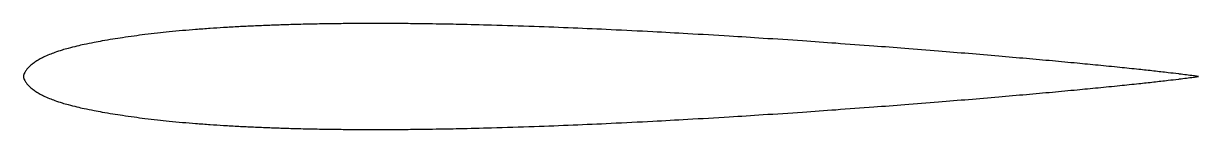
# Model space of a CAD drawing. Extents: x 0 to 1, y -0.05 to 0.05.
import ezdxf

# ---------------------------------------------------------------- set-up
doc = ezdxf.new("R2010")
doc.units = 0
doc.header["$MEASUREMENT"] = 0
doc.layers.get('0').update_dxf_attribs({"linetype": 'CONTINUOUS'})

msp = doc.modelspace()

# ---------------------------------------------------------------- linework, layer by layer
msp.add_lwpolyline([(1, 0, 0.000433), (0.996599, 0.000456, 0.001674), (0.99572, 0.00057, 0.000047), (0.983785, 0.002077, 0.000684), (0.98296, 0.00218, 0.001686), (0.974173, 0.003234, 0.001212), (0.96194, 0.00463, 0.001366), (0.949196, 0.006018, 0.001076), (0.93301, 0.0077, 0.000867), (0.914519, 0.009549, 0.000899), (0.89668, 0.01127, 0.000757), (0.875605, 0.013232, 0.000723), (0.85355, 0.01522, 0.000655), (0.829937, 0.017283, 0.000605), (0.80438, 0.01945, 0.000711), (0.778686, 0.021561, 0.000637), (0.75, 0.02384, 0.000827), (0.723642, 0.025856, 0.000675), (0.69134, 0.02823, 0.00091), (0.663035, 0.03022, 0.000766), (0.62941, 0.03247, 0.001104), (0.600629, 0.034288, 0.000899), (0.56526, 0.03638, 0.001307), (0.53558, 0.038004, 0.001091), (0.5, 0.03978, 0.001585), (0.467699, 0.041219, 0.001554), (0.43474, 0.04248, 0.001654), (0.398309, 0.04364, 0.002174), (0.37059, 0.04431, 0.000724), (0.351086, 0.044668, 0.001197), (0.33928, 0.04484, 0.000994), (0.323325, 0.045002, 0.001081), (0.30866, 0.04509, 0.00138), (0.29399, 0.045106, 0.001338), (0.27886, 0.04504, 0.001534), (0.265267, 0.044903, 0.001366), (0.25, 0.04466, 0.001548), (0.236153, 0.044359, 0.001537), (0.22221, 0.04397, 0.001842), (0.209577, 0.043532, 0.001667), (0.19562, 0.04295, 0.001982), (0.183246, 0.042344, 0.001898), (0.17033, 0.04161, 0.002323), (0.158928, 0.040866, 0.002122), (0.14645, 0.03994, 0.002605), (0.135456, 0.03902, 0.002515), (0.12408, 0.03795, 0.003008), (0.113917, 0.036881, 0.002881), (0.10332, 0.03564, 0.003197), (0.094055, 0.034441, 0.003022), (0.08427, 0.03305, 0.003638), (0.076028, 0.031766, 0.00331), (0.06699, 0.03023, 0.004724), (0.060031, 0.028932, 0.003868), (0.05156, 0.0272, 0.006718), (0.045505, 0.025828, 0.005432), (0.03806, 0.02395, 0.010375), (0.032898, 0.022473, 0.008314), (0.02653, 0.02039, 0.014974), (0.022024, 0.01868, 0.013225), (0.01704, 0.01646, 0.020286), (0.01341, 0.014542, 0.018523), (0.00961, 0.01214, 0.024288), (0.007018, 0.010172, 0.021311), (0.00428, 0.00767, 0.033216), (0.002573, 0.005728, 0.031857), (0.00107, 0.00349, 0.057566), (0.000238, 0.001589, 0.07451), (0, 0, 0.07451), (0.000238, -0.001589, 0.057566), (0.00107, -0.00349, 0.031857), (0.002573, -0.005728, 0.033216), (0.00428, -0.00767, 0.021311), (0.007018, -0.010172, 0.024288), (0.00961, -0.01214, 0.018523), (0.01341, -0.014542, 0.020286), (0.01704, -0.01646, 0.013225), (0.022024, -0.01868, 0.014974), (0.02653, -0.02039, 0.008314), (0.032898, -0.022473, 0.010375), (0.03806, -0.02395, 0.005432), (0.045505, -0.025828, 0.006718), (0.05156, -0.0272, 0.003868), (0.060031, -0.028932, 0.004724), (0.06699, -0.03023, 0.00331), (0.076028, -0.031766, 0.003638), (0.08427, -0.03305, 0.003022), (0.094055, -0.034441, 0.003197), (0.10332, -0.03564, 0.002881), (0.113917, -0.036881, 0.003008), (0.12408, -0.03795, 0.002515), (0.135456, -0.03902, 0.002605), (0.14645, -0.03994, 0.002122), (0.158928, -0.040866, 0.002323), (0.17033, -0.04161, 0.001898), (0.183246, -0.042344, 0.001982), (0.19562, -0.04295, 0.001667), (0.209577, -0.043532, 0.001842), (0.22221, -0.04397, 0.001537), (0.236153, -0.044359, 0.001548), (0.25, -0.04466, 0.001366), (0.265267, -0.044903, 0.001534), (0.27886, -0.04504, 0.001338), (0.29399, -0.045106, 0.00138), (0.30866, -0.04509, 0.001081), (0.323325, -0.045002, 0.000994), (0.33928, -0.04484, 0.001197), (0.351086, -0.044668, 0.000724), (0.37059, -0.04431, 0.002174), (0.398309, -0.04364, 0.001654), (0.43474, -0.04248, 0.001554), (0.467699, -0.041219, 0.001585), (0.5, -0.03978, 0.001091), (0.53558, -0.038004, 0.001307), (0.56526, -0.03638, 0.000899), (0.600629, -0.034288, 0.001104), (0.62941, -0.03247, 0.000766), (0.663035, -0.03022, 0.00091), (0.69134, -0.02823, 0.000675), (0.723642, -0.025856, 0.000827), (0.75, -0.02384, 0.000637), (0.778686, -0.021561, 0.000711), (0.80438, -0.01945, 0.000605), (0.829937, -0.017283, 0.000655), (0.85355, -0.01522, 0.000723), (0.875605, -0.013232, 0.000757), (0.89668, -0.01127, 0.000899), (0.914519, -0.009549, 0.000867), (0.93301, -0.0077, 0.001076), (0.949196, -0.006018, 0.001366), (0.96194, -0.00463, 0.001212), (0.974173, -0.003234, 0.001686), (0.98296, -0.00218, 0.000684), (0.983785, -0.002077, 0.000047), (0.99572, -0.00057, 0.001674), (0.996599, -0.000456, 0.000433), (1, 0, 0.000433)], format="xyb")

doc.saveas('drawing.dxf')
